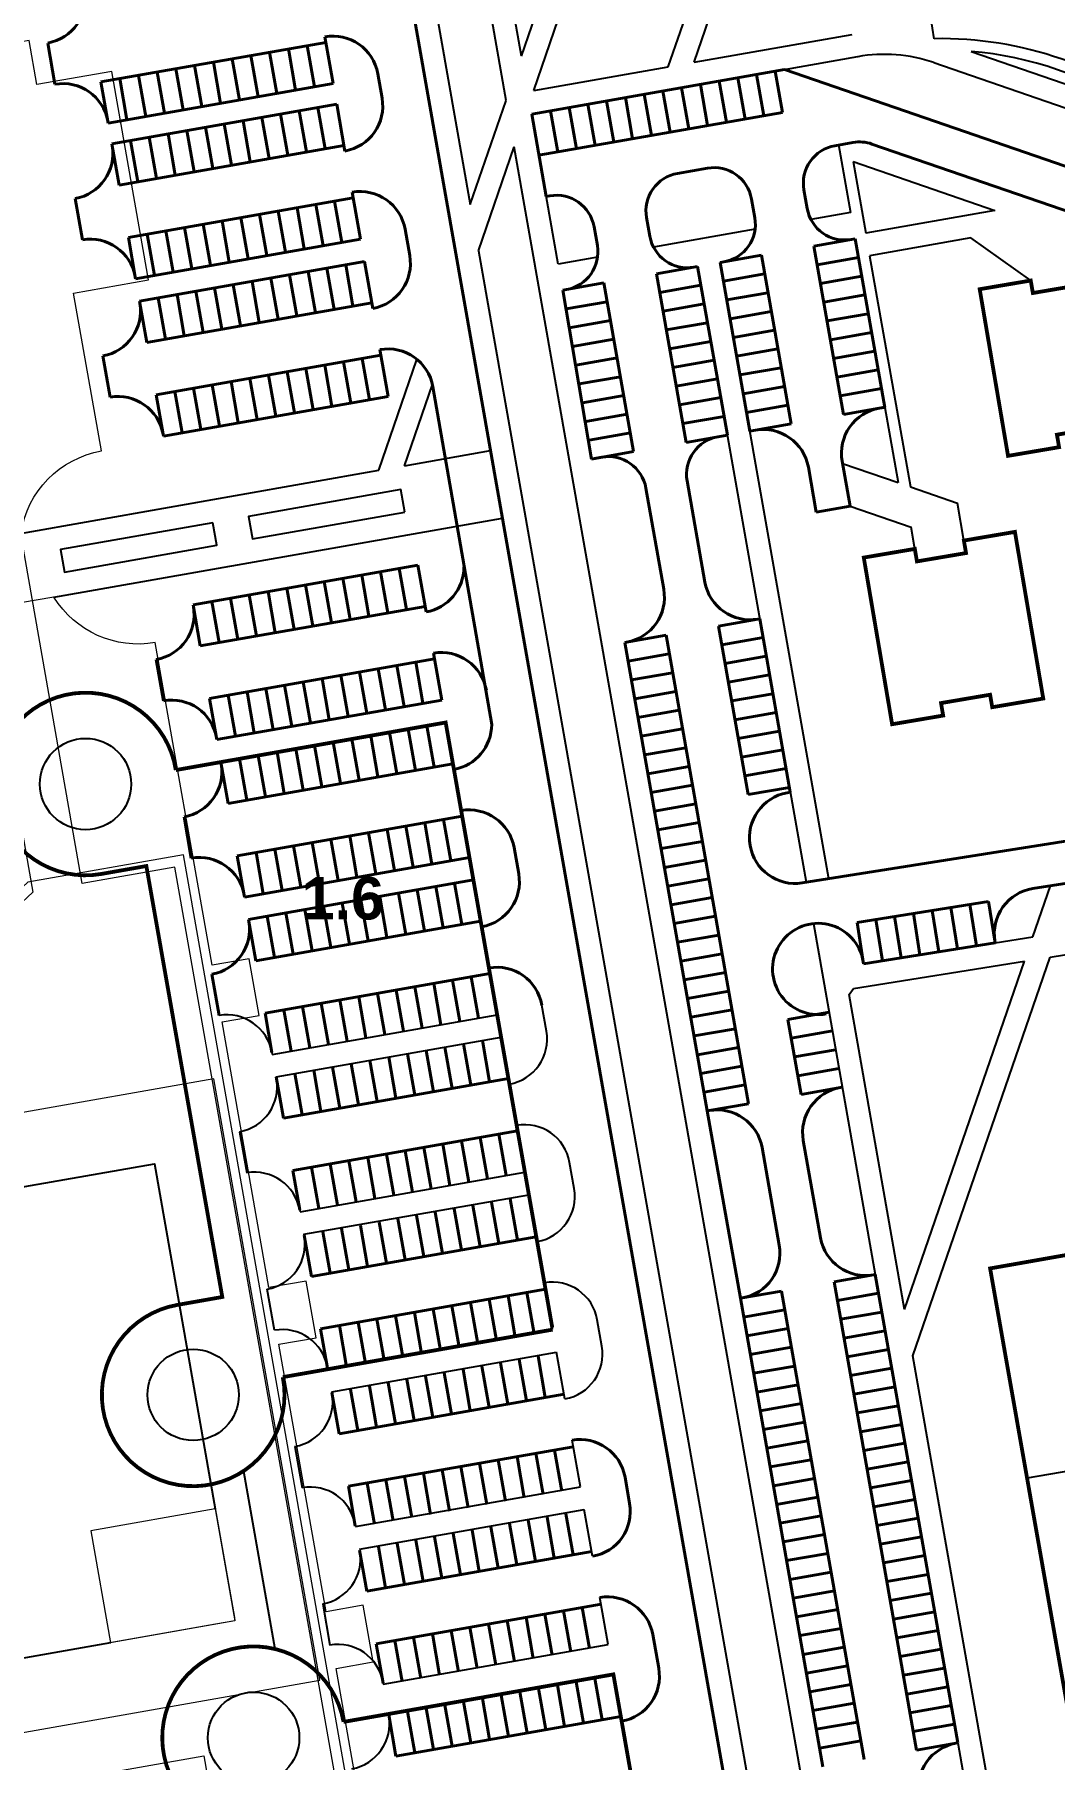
# Model space of a CAD drawing. Header units: millimetres. Extents: x 85680 to 1644304, y -104706 to 909689.
# Drawn here: x 287853 to 421859, y 254717 to 481378 of the extents above; entities that cross this region are included whole.
import ezdxf

# ---------------------------------------------------------------- set-up
doc = ezdxf.new("R2010")
doc.units = ezdxf.units.MM
for name, color, linetype in [('expl', 7, 'Continuous'), ('new building', 7, 'Continuous'), ('urban planing', 243, 'Continuous')]:
    doc.layers.add(name, color=color, linetype=linetype)
doc.layers.add('plan2', color=89, linetype='Continuous', lineweight=18)
doc.layers.add('road', color=252, linetype='Continuous', lineweight=40)
doc.styles.add('ПЛОЩАДЬ', font='arialbd.ttf')

# ---------------------------------------------------------------- blocks, each defined once
blk = doc.blocks.new('Перекрытие_136', base_point=(7839821, 10595468))
at = {"layer": 'plan2', "linetype": 'Continuous', "flags": 128}
blk.add_lwpolyline([(7839821, 10595468), (7839821, 10582573), (7843821, 10582573), (7843821, 10530074), (7851821, 10530074), (7851821, 10557573), (7912821, 10557573), (7912821, 10511502), (7896227, 10511502), (7896227, 10496573), (7851821, 10496573), (7851821, 10524573), (7843821, 10524573), (7843821, 10455749), (7854608, 10455749), (7854608, 10450958), (7924821, 10450958), (7924821, 10488121), (7929762, 10488121), (7929762, 10495673), (7924821, 10495673), (7924821, 10531371), (7929762, 10531371), (7929762, 10538923), (7924821, 10538923), (7924821, 10574371), (7929762, 10574371), (7929762, 10581923), (7924821, 10581923), (7924821, 10624989, -0.3071231), (7912735, 10633185), (7859700, 10633483), (7859700, 10607313), (7847482, 10595468)], format="xyb", close=True, dxfattribs=at)
blk = doc.blocks.new('Перекрытие_112', base_point=(7831221, 10582573))
at = {"layer": 'plan2', "linetype": 'Continuous', "flags": 128}
blk.add_lwpolyline([(7831221, 10582573, 0.0891347), (7834347, 10565175, -0.1609502), (7833595, 10552084, 0.1896435), (7833646, 10539263), (7837221, 10530074), (7837221, 10524573, 0.2063349), (7834524, 10501558, -0.1745948), (7833078, 10484370, 0.2761997), (7841221, 10455749), (7852008, 10450958), (7922221, 10450958), (7922221, 10595468), (7909876, 10595468), (7909876, 10663921), (7903273, 10663921), (7903273, 10595468), (7883524, 10582573), (7872654, 10582573), (7872654, 10647530), (7860502, 10647530), (7860502, 10582573), (7837221, 10582573)], format="xyb", close=True, dxfattribs=at)
for points in [[(7849221, 10496573), (7849221, 10524573), (7849221, 10530074), (7849221, 10557573), (7910221, 10557573), (7912821, 10557573), (7912821, 10497017), (7912821, 10496573), (7910221, 10496573)], [(7905694, 10461298), (7873626, 10461298), (7873626, 10479812), (7905694, 10479812)], [(7865902, 10466726), (7856401, 10466726), (7856401, 10476226), (7865902, 10476226)]]:
    blk.add_lwpolyline(points, close=True, dxfattribs=at)
blk = doc.blocks.new('Перекрытие_135', base_point=(7829816, 10583998))
at = {"layer": 'plan2', "linetype": 'Continuous', "flags": 128}
blk.add_lwpolyline([(7829816, 10583998, 0.095788), (7832988, 10564744, -0.160142), (7832269, 10552604, 0.1896235), (7832320, 10538741), (7835796, 10529806), (7835796, 10524950, 0.2028833), (7833153, 10501171, -0.1756336), (7831734, 10484858, 0.279457), (7840424, 10454545), (7851706, 10449533), (7923645, 10449533), (7923645, 10596893), (7902849, 10596893), (7883100, 10583998), (7837221, 10583998)], format="xyb", close=True, dxfattribs=at)
blk.add_lwpolyline([(7849221, 10496573), (7849221, 10524573), (7849221, 10530074), (7849221, 10557573), (7910221, 10557573), (7912821, 10557573), (7912821, 10496573), (7910221, 10496573)], close=True, dxfattribs=at)
blk = doc.blocks.new('Перекрытие_134', base_point=(7829816, 10583998))
at = {"layer": 'plan2', "linetype": 'Continuous', "flags": 128}
blk.add_lwpolyline([(7829816, 10583998, 0.095788), (7832988, 10564744, -0.160142), (7832269, 10552604, 0.1896235), (7832320, 10538741), (7835796, 10529806), (7835796, 10524950, 0.2028833), (7833153, 10501171, -0.1756336), (7831734, 10484858, 0.279457), (7840424, 10454545), (7851706, 10449533), (7923645, 10449533), (7923645, 10596893), (7902849, 10596893), (7883100, 10583998), (7837221, 10583998)], format="xyb", close=True, dxfattribs=at)
blk.add_lwpolyline([(7849221, 10496573), (7849221, 10524573), (7849221, 10530074), (7849221, 10557573), (7910221, 10557573), (7912821, 10557573), (7912821, 10496573), (7910221, 10496573)], close=True, dxfattribs=at)
blk = doc.blocks.new('Перекрытие_98', base_point=(7842205, 10486958))
at = {"layer": 'plan2', "linetype": 'Continuous', "flags": 128}
for points in [[(7842205, 10486958), (7922436, 10486958), (7922436, 10567189), (7842205, 10567189)], [(7851821, 10496573), (7851821, 10557573), (7912821, 10557573), (7912821, 10496573)]]:
    blk.add_lwpolyline(points, close=True, dxfattribs=at)
blk = doc.blocks.new('Перекрытие_104', base_point=(7844912, 10659404))
at = {"layer": 'plan2', "linetype": 'Continuous', "flags": 128}
blk.add_lwpolyline([(7844912, 10659404), (7857100, 10647530), (7857100, 10642530), (7909906, 10642187, -0.3211049), (7922221, 10651005), (7922221, 10672076), (7932205, 10672076), (7932205, 10699890), (7922221, 10699890), (7922221, 10705790), (7912980, 10705790), (7912994, 10709154), (7844912, 10709383)], format="xyb", close=True, dxfattribs=at)
blk.add_lwpolyline([(7899464, 10679028), (7856676, 10679028), (7856676, 10697531), (7899464, 10697531)], close=True, dxfattribs=at)

msp = doc.modelspace()

# ---------------------------------------------------------------- linework, layer by layer
at = {"layer": 'new building'}
for p, q in [((355111, 350407, 0), (354503, 353854, 0)), ((319093, 347362, 0), (348638, 352567, 0)), ((319613, 344407, 0), (349158, 349613, 0)), ((350243, 343457, 0), (349158, 349613, 0)), ((319050, 347608, 0), (319093, 347362, 0)), ((319613, 344407, 0), (319657, 344161, 0)), ((352281, 331886, 0), (351197, 338041, 0)), ((314789, 337211, 0), (315743, 331795, 0)), ((243531, 322424, 0), (303606, 333008, 0)), ((303606, 333008, 0), (311600, 287636, 0)), ((322737, 326680, 0), (352281, 331886, 0)), ((358754, 329726, 0), (358147, 333173, 0)), ((323257, 323726, 0), (352802, 328931, 0)), ((353886, 322776, 0), (352802, 328931, 0)), ((322693, 326927, 0), (322737, 326680, 0)), ((323257, 323726, 0), (323300, 323480, 0)), ((355925, 311204, 0), (354841, 317359, 0)), ((319387, 311113, 0), (318432, 316530, 0)), ((362398, 309044, 0), (361791, 312491, 0)), ((326337, 306245, 0), (326380, 305999, 0)), ((326901, 303044, 0), (356446, 308250, 0)), ((357530, 302094, 0), (356446, 308250, 0)), ((326901, 303044, 0), (326944, 302798, 0)), ((322076, 295848, 0), (323030, 290432, 0)), ((359569, 290523, 0), (358484, 296678, 0)), ((315294, 292605, 0), (319408, 269250, 0)), ((433033, 294270, 0), (418260, 291667, 0)), ((330024, 285317, 0), (359569, 290523, 0)), ((330544, 282363, 0), (360089, 287568, 0)), ((361174, 281413, 0), (360089, 287568, 0)), ((329980, 285564, 0), (330024, 285317, 0)), ((325720, 275167, 0), (326674, 269750, 0)), ((363212, 269841, 0), (362128, 275996, 0)), ((333667, 264636, 0), (363212, 269841, 0)), ((364991, 259747, 0), (363906, 265902, 0)), ((333624, 264882, 0), (333667, 264636, 0)), ((334361, 260697, 0), (334405, 260450, 0))]:
    msp.add_line(p, q, dxfattribs=at)
at = {"layer": 'new building', "const_width": 500, "elevation": 0, "flags": 128}
msp.add_lwpolyline([(425465, 448504), (419016, 447408), (418737, 449050), (412033, 447910), (415756, 426012), (422460, 427152), (422181, 428794), (428630, 429890), (428909, 428248), (435613, 429388), (431890, 451286), (425186, 450146), (425465, 448504)], dxfattribs=at)
msp.add_lwpolyline([(400526, 390748), (396803, 412647), (403507, 413786), (403786, 412144), (410235, 413241), (409956, 414883), (416660, 416022), (420382, 394124), (413679, 392984), (413400, 394626), (406951, 393530), (407230, 391888)], close=True, dxfattribs=at)
for points in [[(355882, 311450), (341871, 390976), (306417, 384729, 2.4502341), (296640, 371076), (302547, 372117), (312523, 315489), (306617, 314448)], [(306617, 314448, 2.4502332), (320471, 304958), (355925, 311204)], [(342550, 179638), (378004, 185884), (363906, 265902), (328455, 259656, 2.4142136), (318719, 245756), (324625, 246797), (334515, 190661), (328609, 189620, 2.3790877), (342550, 179638)]]:
    msp.add_lwpolyline(points, format="xyb", dxfattribs=at)
msp.add_lwpolyline([(442749, 239119), (428175, 321845), (413402, 319242), (431697, 215398, 0.2026365)], format="xyb", close=True, dxfattribs=at)
at = {"layer": 'new building', "elevation": 0, "flags": 128}
msp.add_lwpolyline([(297848, 270054), (254115, 262350), (249257, 289925)], dxfattribs=at)
at = {"layer": 'new building'}
for centre in [(294558, 382894, 0), (308699, 302630, 0), (316637, 257574, 0)]:
    msp.add_circle(centre, 6000, dxfattribs=at)
for centre, start, end in [((313141, 346567, 0), 9.9917, 99.9917), ((349202, 349366, 0), 279.9917, 9.9917), ((313748, 343120, 0), 279.9917, 9.9917), ((352238, 332132, 0), 9.9917, 99.9917), ((316784, 325886, 0), 9.9917, 99.9917), ((352845, 328685, 0), 279.9917, 9.9917), ((317391, 322439, 0), 279.9917, 9.9917), ((355882, 311450, 0), 9.9917, 99.9917), ((320428, 305204, 0), 9.9917, 99.9917), ((356489, 308003, 0), 279.9917, 9.9917), ((321035, 301757, 0), 279.9917, 9.9917), ((324071, 284523, 0), 9.9917, 99.9917), ((324679, 281076, 0), 279.9917, 9.9917), ((327715, 263841, 0), 9.9917, 99.9917), ((328496, 259409, 0), 279.9917, 9.9917)]:
    msp.add_arc(centre, 6000, start, end, dxfattribs=at)
at = {"layer": 'road'}
for p, q in [((334445, 502287, 0), (391607, 177835, 0)), ((327080, 474933, 0), (325995, 481088, 0)), ((289587, 480258, 0), (290541, 474842, 0)), ((296581, 475144, 0), (326126, 480349, 0)), ((316277, 478614, 0), (317231, 473197, 0)), ((318739, 479048, 0), (319694, 473631, 0)), ((321201, 479482, 0), (322156, 474065, 0)), ((323663, 479915, 0), (324618, 474499, 0)), ((301505, 476011, 0), (302459, 470595, 0)), ((303967, 476445, 0), (304921, 471029, 0)), ((306429, 476879, 0), (307383, 471462, 0)), ((308891, 477313, 0), (309845, 471896, 0)), ((311353, 477747, 0), (312307, 472330, 0)), ((313815, 478180, 0), (314769, 472764, 0)), ((332945, 476220, 0), (333509, 473019, 0)), ((353172, 470918, 0), (386378, 476768, 0)), ((382717, 476123, 0), (383671, 470707, 0)), ((385179, 476557, 0), (386133, 471140, 0)), ((386378, 476768, 0), (440924, 457981, 0)), ((297535, 469727, 0), (296581, 475144, 0)), ((297535, 469727, 0), (327080, 474933, 0)), ((299043, 475578, 0), (299997, 470161, 0)), ((370407, 473954, 0), (371361, 468538, 0)), ((372869, 474388, 0), (373823, 468972, 0)), ((375331, 474822, 0), (376285, 469405, 0)), ((377793, 475256, 0), (378747, 469839, 0)), ((380255, 475690, 0), (381209, 470273, 0)), ((298012, 467019, 0), (327557, 472224, 0)), ((325095, 471790, 0), (326049, 466374, 0)), ((328641, 466069, 0), (327557, 472224, 0)), ((358096, 471786, 0), (359051, 466369, 0)), ((360558, 472219, 0), (361513, 466803, 0)), ((363020, 472653, 0), (363975, 467237, 0)), ((365482, 473087, 0), (366437, 467670, 0)), ((367945, 473521, 0), (368899, 468104, 0)), ((312784, 469622, 0), (313739, 464205, 0)), ((315247, 470055, 0), (316201, 464639, 0)), ((317709, 470489, 0), (318663, 465073, 0)), ((320171, 470923, 0), (321125, 465506, 0)), ((322633, 471357, 0), (323587, 465940, 0)), ((353172, 470918, 0), (355081, 460085, 0)), ((354126, 465502, 0), (386133, 471140, 0)), ((355634, 471352, 0), (356588, 465935, 0)), ((407883, 469361, 0), (407879, 469387, 0)), ((298012, 467019, 0), (298966, 461603, 0)), ((300474, 467453, 0), (301428, 462036, 0)), ((302936, 467887, 0), (303890, 462470, 0)), ((305398, 468320, 0), (306352, 462904, 0)), ((307860, 468754, 0), (308815, 463338, 0)), ((310322, 469188, 0), (311277, 463771, 0)), ((392997, 466765, 0), (395386, 467186, 0)), ((397881, 466989, 0), (446250, 450330, 0)), ((298966, 461603, 0), (328511, 466808, 0)), ((372315, 463121, 0), (376255, 463815, 0)), ((330680, 454497, 0), (329596, 460652, 0)), ((355081, 460085, 0), (355573, 460172, 0)), ((388940, 460973, 0), (389374, 458511, 0)), ((293187, 459823, 0), (294142, 454406, 0)), ((300181, 454709, 0), (329726, 459914, 0)), ((319877, 458179, 0), (320832, 452762, 0)), ((322340, 458613, 0), (323294, 453196, 0)), ((324802, 459046, 0), (325756, 453630, 0)), ((327264, 459480, 0), (328218, 454064, 0)), ((382480, 457297, 0), (382046, 459759, 0)), ((307567, 456010, 0), (308521, 450593, 0)), ((310029, 456444, 0), (310983, 451027, 0)), ((312491, 456878, 0), (313445, 451461, 0)), ((314953, 457311, 0), (315908, 451895, 0)), ((317415, 457745, 0), (318370, 452328, 0)), ((337153, 452338, 0), (336546, 455785, 0)), ((361799, 453653, 0), (361365, 456115, 0)), ((368692, 454868, 0), (368259, 457330, 0)), ((301135, 449292, 0), (300181, 454709, 0)), ((301135, 449292, 0), (330680, 454497, 0)), ((302643, 455142, 0), (303597, 449726, 0)), ((305105, 455576, 0), (306059, 450160, 0)), ((390241, 453587, 0), (395658, 454541, 0)), ((390241, 453587, 0), (394139, 431466, 0)), ((395166, 454455, 0), (395658, 454541, 0)), ((399562, 432383, 0), (395658, 454541, 0)), ((301656, 446338, 0), (331201, 451543, 0)), ((328738, 451109, 0), (329693, 445692, 0)), ((332285, 445388, 0), (331201, 451543, 0)), ((377931, 451418, 0), (383348, 452372, 0)), ((377931, 451418, 0), (378423, 451505, 0)), ((381835, 429259, 0), (377931, 451418, 0)), ((383348, 452372, 0), (387251, 430214, 0)), ((390675, 451125, 0), (396092, 452079, 0)), ((316428, 448940, 0), (317382, 443524, 0)), ((318890, 449374, 0), (319844, 443957, 0)), ((321352, 449808, 0), (322307, 444391, 0)), ((323814, 450241, 0), (324769, 444825, 0)), ((326276, 450675, 0), (327231, 445259, 0)), ((374976, 450898, 0), (369560, 449943, 0)), ((369560, 449943, 0), (373464, 427785, 0)), ((374976, 450898, 0), (374484, 450811, 0)), ((378880, 428739, 0), (374976, 450898, 0)), ((378365, 448956, 0), (383781, 449910, 0)), ((391109, 448663, 0), (396525, 449617, 0)), ((304118, 446771, 0), (305072, 441355, 0)), ((306580, 447205, 0), (307534, 441789, 0)), ((309042, 447639, 0), (309996, 442222, 0)), ((311504, 448073, 0), (312458, 442656, 0)), ((313966, 448506, 0), (314920, 443090, 0)), ((362666, 448729, 0), (357249, 447775, 0)), ((357249, 447775, 0), (361034, 425595, 0)), ((366570, 426570, 0), (362666, 448729, 0)), ((375410, 448436, 0), (369994, 447481, 0)), ((378798, 446494, 0), (384215, 447448, 0)), ((391543, 446201, 0), (396959, 447155, 0)), ((301656, 446338, 0), (302610, 440921, 0)), ((302610, 440921, 0), (332155, 446126, 0)), ((363100, 446267, 0), (357683, 445312, 0)), ((375844, 445973, 0), (370427, 445019, 0)), ((379232, 444032, 0), (384649, 444986, 0)), ((391976, 443739, 0), (397393, 444693, 0)), ((363534, 443805, 0), (358117, 442850, 0)), ((376278, 443511, 0), (370861, 442557, 0)), ((379666, 441570, 0), (385083, 442524, 0)), ((392410, 441277, 0), (397827, 442231, 0)), ((334324, 433816, 0), (333239, 439971, 0)), ((363967, 441343, 0), (358551, 440388, 0)), ((376712, 441049, 0), (371295, 440095, 0)), ((380100, 439108, 0), (385516, 440062, 0)), ((392844, 438814, 0), (398261, 439769, 0)), ((296831, 439141, 0), (297785, 433725, 0)), ((303824, 434027, 0), (333369, 439232, 0)), ((323521, 437497, 0), (324475, 432081, 0)), ((325983, 437931, 0), (326937, 432514, 0)), ((328445, 438365, 0), (329399, 432948, 0)), ((330907, 438799, 0), (331862, 433382, 0)), ((364401, 438880, 0), (358985, 437926, 0)), ((377145, 438587, 0), (371729, 437633, 0)), ((380534, 436646, 0), (385950, 437600, 0)), ((311211, 435328, 0), (312165, 429912, 0)), ((313673, 435762, 0), (314627, 430346, 0)), ((316135, 436196, 0), (317089, 430779, 0)), ((318597, 436630, 0), (319551, 431213, 0)), ((321059, 437064, 0), (322013, 431647, 0)), ((364835, 436418, 0), (359418, 435464, 0)), ((377579, 436125, 0), (372162, 435171, 0)), ((393278, 436352, 0), (398694, 437307, 0)), ((397463, 437090, 0), (398694, 437307, 0)), ((304735, 428857, 0), (303824, 434027, 0)), ((304779, 428611, 0), (334324, 433816, 0)), ((306286, 434461, 0), (307241, 429044, 0)), ((308749, 434895, 0), (309703, 429478, 0)), ((347915, 390729, 0), (340191, 435091, 0)), ((365269, 433956, 0), (359852, 433002, 0)), ((378013, 433663, 0), (372596, 432709, 0)), ((380967, 434184, 0), (386384, 435138, 0)), ((393711, 433890, 0), (399128, 434845, 0)), ((365702, 431494, 0), (360286, 430540, 0)), ((378447, 431201, 0), (373030, 430247, 0)), ((381401, 431721, 0), (386818, 432676, 0)), ((394139, 431466, 0), (399555, 432420, 0)), ((398857, 432268, 0), (399561, 432388, 0)), ((304735, 428857, 0), (304779, 428611, 0)), ((366136, 429032, 0), (360720, 428078, 0)), ((378880, 428739, 0), (373464, 427785, 0)), ((378880, 428739, 0), (377649, 428522, 0)), ((381835, 429259, 0), (387251, 430214, 0)), ((382573, 429390, 0), (381835, 429259, 0)), ((366570, 426570, 0), (361034, 425595, 0)), ((362384, 425833, 0), (361153, 425616, 0)), ((390565, 418613, 0), (389523, 424522, 0)), ((394996, 419393, 0), (393954, 425312, 0)), ((370518, 408481, 0), (368176, 421776, 0)), ((375935, 409435, 0), (373593, 422730, 0)), ((390565, 418613, 0), (394996, 419393, 0)), ((308683, 406452, 0), (338228, 411657, 0)), ((330841, 410356, 0), (331796, 404939, 0)), ((333303, 410790, 0), (334258, 405373, 0)), ((335765, 411223, 0), (336720, 405807, 0)), ((339312, 405502, 0), (338228, 411657, 0)), ((318531, 408187, 0), (319485, 402770, 0)), ((320993, 408621, 0), (321947, 403204, 0)), ((323455, 409054, 0), (324409, 403638, 0)), ((325917, 409488, 0), (326871, 404072, 0)), ((328379, 409922, 0), (329333, 404505, 0)), ((308683, 406452, 0), (308726, 406206, 0)), ((308683, 406452, 0), (309637, 401035, 0)), ((308726, 406206, 0), (308769, 405959, 0)), ((309637, 401035, 0), (339182, 406240, 0)), ((311145, 406886, 0), (312099, 401469, 0)), ((313607, 407319, 0), (314561, 401903, 0)), ((316069, 407753, 0), (317023, 402337, 0)), ((377715, 403656, 0), (382885, 404567, 0)), ((381619, 381497, 0), (377715, 403656, 0)), ((383131, 404610, 0), (382885, 404567, 0)), ((387148, 381809, 0), (383131, 404610, 0)), ((370821, 402442, 0), (365404, 401487, 0)), ((365650, 401531, 0), (365404, 401487, 0)), ((376248, 339935, 0), (365404, 401487, 0)), ((381665, 340890, 0), (370821, 402442, 0)), ((383565, 402148, 0), (378148, 401194, 0)), ((303858, 399256, 0), (304812, 393839, 0)), ((310851, 394141, 0), (340396, 399347, 0)), ((341351, 393930, 0), (340266, 400085, 0)), ((371255, 399980, 0), (365838, 399025, 0)), ((383999, 399686, 0), (378582, 398732, 0)), ((325624, 396744, 0), (326578, 391327, 0)), ((328086, 397178, 0), (329040, 391761, 0)), ((330548, 397612, 0), (331502, 392195, 0)), ((333010, 398045, 0), (333964, 392629, 0)), ((335472, 398479, 0), (336426, 393063, 0)), ((337934, 398913, 0), (338889, 393496, 0)), ((371688, 397518, 0), (366272, 396563, 0)), ((384433, 397224, 0), (379016, 396270, 0)), ((313313, 394575, 0), (314268, 389159, 0)), ((315776, 395009, 0), (316730, 389592, 0)), ((318238, 395443, 0), (319192, 390026, 0)), ((320700, 395877, 0), (321654, 390460, 0)), ((323162, 396310, 0), (324116, 390894, 0)), ((372122, 395055, 0), (366706, 394101, 0)), ((384866, 394762, 0), (379450, 393808, 0)), ((311762, 388971, 0), (310851, 394141, 0)), ((311806, 388725, 0), (341351, 393930, 0)), ((372556, 392593, 0), (367139, 391639, 0)), ((385300, 392300, 0), (379883, 391346, 0)), ((336947, 390108, 0), (337901, 384691, 0)), ((339409, 390542, 0), (340363, 385125, 0)), ((342956, 384820, 0), (341871, 390976, 0)), ((372990, 390131, 0), (367573, 389177, 0)), ((311762, 388971, 0), (311806, 388725, 0)), ((324637, 387939, 0), (325591, 382523, 0)), ((327099, 388373, 0), (328053, 382956, 0)), ((329561, 388807, 0), (330515, 383390, 0)), ((332023, 389240, 0), (332977, 383824, 0)), ((334485, 389674, 0), (335439, 384258, 0)), ((373423, 387669, 0), (368007, 386715, 0)), ((385734, 389838, 0), (380317, 388884, 0)), ((312326, 385770, 0), (312370, 385524, 0)), ((312326, 385770, 0), (313280, 380354, 0)), ((312326, 385770, 0), (312370, 385524, 0)), ((313280, 380354, 0), (342825, 385559, 0)), ((314788, 386204, 0), (315743, 380788, 0)), ((317250, 386638, 0), (318205, 381221, 0)), ((319712, 387072, 0), (320667, 381655, 0)), ((322174, 387505, 0), (323129, 382089, 0)), ((386168, 387376, 0), (380751, 386422, 0)), ((373857, 385207, 0), (368441, 384253, 0)), ((386601, 384914, 0), (381185, 383960, 0)), ((374291, 382745, 0), (368874, 381791, 0)), ((387035, 382452, 0), (381619, 381497, 0)), ((386736, 381736, 0), (387148, 381809, 0)), ((307502, 378574, 0), (308456, 373158, 0)), ((314495, 373460, 0), (344040, 378665, 0)), ((344994, 373249, 0), (343910, 379404, 0)), ((374725, 380283, 0), (369308, 379329, 0)), ((331730, 376496, 0), (332684, 371080, 0)), ((334192, 376930, 0), (335146, 371514, 0)), ((336654, 377364, 0), (337608, 371947, 0)), ((339116, 377798, 0), (340070, 372381, 0)), ((341578, 378231, 0), (342532, 372815, 0)), ((375158, 377821, 0), (369742, 376867, 0)), ((388719, 369902, 0), (432719, 376899, 0)), ((319419, 374327, 0), (320373, 368911, 0)), ((321881, 374761, 0), (322836, 369345, 0)), ((324343, 375195, 0), (325298, 369778, 0)), ((326805, 375629, 0), (327760, 370212, 0)), ((329267, 376063, 0), (330222, 370646, 0)), ((351467, 371089, 0), (350860, 374536, 0)), ((375592, 375359, 0), (370176, 374404, 0)), ((315406, 368290, 0), (314495, 373460, 0)), ((315449, 368043, 0), (344994, 373249, 0)), ((316957, 373894, 0), (317911, 368477, 0)), ((376026, 372897, 0), (370609, 371942, 0)), ((315970, 365089, 0), (345515, 370294, 0)), ((343053, 369860, 0), (344007, 364444, 0)), ((346599, 364139, 0), (345515, 370294, 0)), ((376460, 370435, 0), (371043, 369480, 0)), ((419005, 369149, 0), (433583, 371468, 0)), ((315406, 368290, 0), (315449, 368043, 0)), ((328280, 367258, 0), (329234, 361841, 0)), ((330742, 367691, 0), (331697, 362275, 0)), ((333204, 368125, 0), (334159, 362709, 0)), ((335666, 368559, 0), (336621, 363142, 0)), ((338129, 368993, 0), (339083, 363576, 0)), ((340591, 369427, 0), (341545, 364010, 0)), ((376893, 367973, 0), (371477, 367018, 0)), ((395915, 364718, 0), (413197, 367466, 0)), ((414061, 362034, 0), (413197, 367466, 0)), ((315970, 365089, 0), (316013, 364843, 0)), ((315970, 365089, 0), (316924, 359672, 0)), ((318432, 365523, 0), (319386, 360106, 0)), ((320894, 365956, 0), (321848, 360540, 0)), ((323356, 366390, 0), (324310, 360974, 0)), ((325818, 366824, 0), (326772, 361407, 0)), ((377327, 365510, 0), (371911, 364556, 0)), ((399248, 359678, 0), (398384, 365110, 0)), ((401716, 360071, 0), (400853, 365503, 0)), ((404185, 360464, 0), (403322, 365896, 0)), ((406654, 360856, 0), (405791, 366288, 0)), ((409123, 361249, 0), (408260, 366681, 0)), ((411592, 361642, 0), (410728, 367074, 0)), ((316924, 359672, 0), (346469, 364877, 0)), ((377761, 363048, 0), (372344, 362094, 0)), ((396779, 359286, 0), (395915, 364718, 0)), ((378195, 360586, 0), (372778, 359632, 0)), ((396779, 359286, 0), (414061, 362034, 0)), ((348638, 352567, 0), (347553, 358722, 0)), ((311145, 357893, 0), (312099, 352476, 0)), ((318139, 352778, 0), (347684, 357984, 0)), ((337835, 356249, 0), (338790, 350832, 0)), ((340297, 356682, 0), (341252, 351266, 0)), ((342759, 357116, 0), (343714, 351700, 0)), ((345222, 357550, 0), (346176, 352133, 0)), ((378629, 358124, 0), (373212, 357170, 0)), ((323063, 353646, 0), (324017, 348229, 0)), ((325525, 354080, 0), (326479, 348663, 0)), ((327987, 354514, 0), (328941, 349097, 0)), ((330449, 354947, 0), (331403, 349531, 0)), ((332911, 355381, 0), (333865, 349964, 0)), ((335373, 355815, 0), (336327, 350398, 0)), ((379062, 355662, 0), (373646, 354708, 0)), ((319050, 347608, 0), (318139, 352778, 0)), ((320601, 353212, 0), (321555, 347796, 0)), ((379496, 353200, 0), (374079, 352246, 0)), ((392240, 352907, 0), (386824, 351952, 0)), ((388559, 342104, 0), (386824, 351952, 0)), ((346696, 349179, 0), (347651, 343762, 0)), ((379930, 350738, 0), (374513, 349784, 0)), ((392674, 350445, 0), (387257, 349490, 0)), ((334386, 347010, 0), (335340, 341593, 0)), ((336848, 347444, 0), (337802, 342027, 0)), ((339310, 347878, 0), (340264, 342461, 0)), ((341772, 348311, 0), (342726, 342895, 0)), ((344234, 348745, 0), (345189, 343328, 0)), ((380364, 348276, 0), (374947, 347322, 0)), ((393108, 347983, 0), (387691, 347028, 0)), ((322075, 344841, 0), (323030, 339425, 0)), ((324538, 345275, 0), (325492, 339858, 0)), ((327000, 345709, 0), (327954, 340292, 0)), ((329462, 346142, 0), (330416, 340726, 0)), ((331924, 346576, 0), (332878, 341160, 0)), ((380797, 345814, 0), (375381, 344860, 0)), ((393542, 345521, 0), (388125, 344566, 0)), ((319613, 344407, 0), (320568, 338991, 0)), ((320568, 338991, 0), (350113, 344196, 0)), ((381231, 343352, 0), (375815, 342397, 0)), ((393975, 343058, 0), (388559, 342104, 0)), ((381665, 340890, 0), (376248, 339935, 0)), ((380586, 315315, 0), (376248, 339935, 0)), ((321782, 332097, 0), (351327, 337302, 0)), ((341479, 335567, 0), (342433, 330151, 0)), ((343941, 336001, 0), (344895, 330584, 0)), ((346403, 336435, 0), (347357, 331018, 0)), ((348865, 336868, 0), (349819, 331452, 0)), ((388861, 336065, 0), (391117, 323262, 0)), ((329168, 333398, 0), (330123, 327982, 0)), ((331631, 333832, 0), (332585, 328415, 0)), ((334093, 334266, 0), (335047, 328849, 0)), ((336555, 334700, 0), (337509, 329283, 0)), ((339017, 335133, 0), (339971, 329717, 0)), ((385700, 322308, 0), (383445, 335111, 0)), ((322693, 326927, 0), (321782, 332097, 0)), ((324244, 332531, 0), (325199, 327114, 0)), ((326706, 332965, 0), (327661, 327548, 0)), ((340513, 326639, 0), (341468, 321223, 0)), ((342975, 327073, 0), (343930, 321656, 0)), ((345437, 327507, 0), (346392, 322090, 0)), ((347900, 327940, 0), (348854, 322524, 0)), ((350362, 328374, 0), (351316, 322958, 0)), ((328203, 324470, 0), (329157, 319054, 0)), ((330665, 324904, 0), (331619, 319488, 0)), ((333127, 325338, 0), (334081, 319921, 0)), ((335589, 325772, 0), (336543, 320355, 0)), ((338051, 326205, 0), (339005, 320789, 0)), ((323279, 323603, 0), (324233, 318186, 0)), ((324233, 318186, 0), (353778, 323391, 0)), ((325741, 324037, 0), (326695, 318620, 0)), ((392896, 317483, 0), (398067, 318394, 0)), ((403740, 255931, 0), (392896, 317483, 0)), ((398313, 318438, 0), (398067, 318394, 0)), ((409157, 256886, 0), (398313, 318438, 0)), ((325448, 311292, 0), (354993, 316498, 0)), ((347606, 315196, 0), (348561, 309780, 0)), ((350068, 315630, 0), (351023, 310213, 0)), ((352530, 316064, 0), (353485, 310647, 0)), ((386003, 316269, 0), (380586, 315315, 0)), ((391430, 253762, 0), (380586, 315315, 0)), ((396847, 254717, 0), (386003, 316269, 0)), ((398747, 315976, 0), (393330, 315021, 0)), ((335296, 313027, 0), (336250, 307611, 0)), ((337758, 313461, 0), (338712, 308045, 0)), ((340220, 313895, 0), (341174, 308478, 0)), ((342682, 314329, 0), (343636, 308912, 0)), ((345144, 314763, 0), (346098, 309346, 0)), ((386436, 313807, 0), (381020, 312852, 0)), ((399180, 313513, 0), (393764, 312559, 0)), ((326358, 306122, 0), (325448, 311292, 0)), ((327910, 311726, 0), (328864, 306310, 0)), ((330372, 312160, 0), (331326, 306743, 0)), ((332834, 312594, 0), (333788, 307177, 0)), ((386870, 311345, 0), (381453, 310390, 0)), ((399614, 311051, 0), (394198, 310097, 0)), ((387304, 308883, 0), (381887, 307928, 0)), ((400048, 308589, 0), (394631, 307635, 0)), ((346619, 306391, 0), (347573, 300975, 0)), ((349081, 306825, 0), (350035, 301409, 0)), ((351543, 307259, 0), (352497, 301842, 0)), ((354005, 307693, 0), (354960, 302276, 0)), ((387738, 306420, 0), (382321, 305466, 0)), ((400482, 306127, 0), (395065, 305173, 0)), ((331846, 303789, 0), (332801, 298372, 0)), ((334309, 304223, 0), (335263, 298806, 0)), ((336771, 304656, 0), (337725, 299240, 0)), ((339233, 305090, 0), (340187, 299674, 0)), ((341695, 305524, 0), (342649, 300107, 0)), ((344157, 305958, 0), (345111, 300541, 0)), ((388171, 303958, 0), (382755, 303004, 0)), ((326922, 302921, 0), (327877, 297505, 0)), ((327877, 297505, 0), (357422, 302710, 0)), ((329384, 303355, 0), (330339, 297938, 0)), ((388605, 301496, 0), (383189, 300542, 0)), ((400916, 303665, 0), (395499, 302711, 0)), ((401349, 301203, 0), (395933, 300249, 0)), ((389039, 299034, 0), (383622, 298080, 0)), ((401783, 298741, 0), (396366, 297787, 0)), ((329091, 290611, 0), (358636, 295816, 0)), ((353712, 294949, 0), (354666, 289532, 0)), ((356174, 295382, 0), (357128, 289966, 0)), ((389473, 296572, 0), (384056, 295618, 0)), ((402217, 296279, 0), (396800, 295325, 0)), ((341402, 292780, 0), (342356, 287363, 0)), ((343864, 293213, 0), (344818, 287797, 0)), ((346326, 293647, 0), (347280, 288231, 0)), ((348788, 294081, 0), (349742, 288664, 0)), ((351250, 294515, 0), (352204, 289098, 0)), ((389906, 294110, 0), (384490, 293156, 0)), ((402651, 293817, 0), (397234, 292863, 0)), ((330002, 285441, 0), (329091, 290611, 0)), ((331553, 291045, 0), (332508, 285628, 0)), ((334015, 291478, 0), (334970, 286062, 0)), ((336477, 291912, 0), (337432, 286496, 0)), ((338939, 292346, 0), (339894, 286929, 0)), ((365434, 291810, 0), (366042, 288363, 0)), ((390340, 291648, 0), (384924, 290694, 0)), ((403084, 291355, 0), (397668, 290400, 0)), ((390774, 289186, 0), (385357, 288232, 0)), ((403518, 288893, 0), (398102, 287938, 0)), ((350263, 285710, 0), (351217, 280293, 0)), ((352725, 286144, 0), (353679, 280727, 0)), ((355187, 286577, 0), (356141, 281161, 0)), ((357649, 287011, 0), (358603, 281595, 0)), ((391208, 286724, 0), (385791, 285770, 0)), ((403952, 286431, 0), (398535, 285476, 0)), ((337952, 283541, 0), (338906, 278125, 0)), ((340414, 283975, 0), (341369, 278558, 0)), ((342876, 284409, 0), (343831, 278992, 0)), ((345338, 284842, 0), (346293, 279426, 0)), ((347801, 285276, 0), (348755, 279860, 0)), ((391641, 284262, 0), (386225, 283307, 0)), ((404386, 283968, 0), (398969, 283014, 0)), ((330566, 282240, 0), (331520, 276823, 0)), ((331520, 276823, 0), (361065, 282028, 0)), ((333028, 282674, 0), (333982, 277257, 0)), ((335490, 283107, 0), (336444, 277691, 0)), ((392075, 281800, 0), (386659, 280845, 0)), ((404819, 281506, 0), (399403, 280552, 0)), ((392509, 279338, 0), (387092, 278383, 0)), ((405253, 279044, 0), (399837, 278090, 0)), ((392943, 276875, 0), (387526, 275921, 0)), ((405687, 276582, 0), (400270, 275628, 0)), ((332735, 269929, 0), (362280, 275135, 0)), ((357356, 274267, 0), (358310, 268850, 0)), ((359818, 274701, 0), (360772, 269284, 0)), ((393377, 274413, 0), (387960, 273459, 0)), ((345045, 272098, 0), (345999, 266682, 0)), ((347507, 272532, 0), (348462, 267115, 0)), ((349969, 272966, 0), (350924, 267549, 0)), ((352431, 273400, 0), (353386, 267983, 0)), ((354894, 273833, 0), (355848, 268417, 0)), ((406121, 274120, 0), (400704, 273166, 0)), ((333646, 264759, 0), (332735, 269929, 0)), ((335197, 270363, 0), (336151, 264947, 0)), ((337659, 270797, 0), (338613, 265380, 0)), ((340121, 271231, 0), (341075, 265814, 0)), ((342583, 271664, 0), (343537, 266248, 0)), ((369078, 271128, 0), (369859, 266697, 0)), ((393810, 271951, 0), (388394, 270997, 0)), ((406554, 271658, 0), (401138, 270704, 0)), ((394244, 269489, 0), (388827, 268535, 0)), ((406988, 269196, 0), (401572, 268242, 0)), ((361466, 265345, 0), (362420, 259928, 0)), ((394678, 267027, 0), (389261, 266073, 0)), ((407422, 266734, 0), (402005, 265780, 0)), ((349156, 263176, 0), (350110, 257760, 0)), ((351618, 263610, 0), (352572, 258193, 0)), ((354080, 264044, 0), (355034, 258627, 0)), ((356542, 264477, 0), (357496, 259061, 0)), ((359004, 264911, 0), (359958, 259495, 0)), ((395112, 264565, 0), (389695, 263611, 0)), ((407856, 264272, 0), (402439, 263318, 0)), ((336845, 261007, 0), (337799, 255591, 0)), ((339307, 261441, 0), (340262, 256024, 0)), ((341769, 261875, 0), (342724, 256458, 0)), ((344231, 262309, 0), (345186, 256892, 0)), ((346693, 262742, 0), (347648, 257326, 0)), ((395545, 262103, 0), (390129, 261149, 0)), ((408290, 261810, 0), (402873, 260855, 0)), ((334383, 260574, 0), (335337, 255157, 0)), ((335337, 255157, 0), (364882, 260362, 0)), ((395979, 259641, 0), (390563, 258687, 0)), ((408723, 259348, 0), (403307, 258393, 0)), ((396413, 257179, 0), (390996, 256225, 0)), ((409157, 256886, 0), (403740, 255931, 0))]:
    msp.add_line(p, q, dxfattribs=at)
for centre, radius, start, end in [((288546, 486167, 0), 6000, 279.9917, 9.9917), ((327036, 475179, 0), 6000, 9.9917, 99.9917), ((291582, 468933, 0), 6000, 9.9917, 99.9917), ((327600, 471978, 0), 6000, 279.9917, 9.9917), ((396253, 462262, 0), 5000, 70.99511, 99.9917), ((292146, 465732, 0), 6000, 279.9917, 9.9917), ((393864, 461841, 0), 5000, 99.9917, 189.9917), ((373183, 458197, 0), 5000, 99.9917, 189.9917), ((377122, 458891, 0), 5000, 9.9917, 99.9917), ((330637, 454743, 0), 6000, 9.9917, 99.9917), ((356441, 455248, 0), 5000, 9.9917, 99.9917), ((394298, 459379, 0), 5000, 189.9917, 279.9917), ((377556, 456429, 0), 5000, 279.9917, 9.9917), ((295183, 448497, 0), 6000, 9.9917, 99.9917), ((356874, 452785, 0), 5000, 279.9917, 9.9917), ((373617, 455735, 0), 5000, 189.9917, 279.9917), ((331244, 451297, 0), 6000, 279.9917, 9.9917), ((295790, 445050, 0), 6000, 279.9917, 9.9917), ((334280, 434062, 0), 6000, 9.9917, 99.9917), ((298826, 427816, 0), 6000, 9.9917, 99.9917), ((399863, 426353, 0), 6000, 99.64805, 189.9917), ((378517, 423598, 0), 5000, 99.9917, 189.9917), ((383614, 423481, 0), 6000, 9.9917, 99.9917), ((363252, 420909, 0), 5000, 9.9917, 99.9917), ((338271, 411411, 0), 6000, 279.9917, 0), ((364609, 407440, 0), 6000, 279.9917, 9.9917), ((381844, 410476, 0), 6000, 189.99171, 279.9917), ((302817, 405165, 0), 6000, 279.9917, 9.9917), ((341307, 394176, 0), 6000, 9.9917, 99.9917), ((305853, 387930, 0), 6000, 9.9917, 99.9917), ((341915, 390729, 0), 6000, 279.9917, 0), ((306461, 384483, 0), 6000, 279.9917, 9.9917), ((387777, 375827, 0), 6000, 99.9917, 279.03647), ((344951, 373495, 0), 6000, 9.9917, 99.9917), ((309497, 367249, 0), 6000, 9.9917, 99.9917), ((345558, 370048, 0), 6000, 279.9917, 9.9917), ((419948, 363223, 0), 6000, 99.03568, 189.03568), ((310104, 363802, 0), 6000, 279.9917, 9.9917), ((390814, 358590, 0), 6000, 9.03568, 279.9917), ((348594, 352813, 0), 6000, 9.9917, 99.9917), ((394770, 337106, 0), 6000, 99.9917, 189.9917), ((377536, 334070, 0), 6000, 9.9917, 99.9917), ((379791, 321267, 0), 6000, 279.9917, 9.9917), ((397026, 324303, 0), 6000, 189.9917, 279.9917), ((359525, 290769, 0), 6000, 9.9917, 99.9917), ((360133, 287322, 0), 6000, 279.9917, 9.9917), ((363169, 270087, 0), 6000, 9.9917, 99.9917), ((363950, 265656, 0), 6000, 279.9917, 9.9917), ((409952, 250933, 0), 6000, 99.9917, 189.9917)]:
    msp.add_arc(centre, radius, start, end, dxfattribs=at)
at = {"layer": 'urban planing'}
for p, q in [((406059, 480831, 0), (402855, 500972, 0)), ((349813, 472695, 0), (345623, 496477, 0)), ((351828, 478546, 0), (348492, 497485, 0)), ((338729, 495262, 0), (345110, 459042, 0)), ((351828, 478546, 0), (357306, 494449, 0)), ((353439, 474011, 0), (360142, 493472, 0)), ((371123, 477127, 0), (374992, 488358, 0)), ((374501, 477722, 0), (377828, 487381, 0)), ((374501, 477722, 0), (395256, 481378, 0)), ((386378, 476768, 0), (396014, 478466, 0)), ((410905, 479162, 0), (432695, 471656, 0)), ((353439, 474011, 0), (371123, 477127, 0)), ((405997, 477679, 0), (448000, 463212, 0)), ((345110, 459042, 0), (349813, 472695, 0)), ((356642, 451221, 0), (353172, 470918, 0)), ((346184, 452947, 0), (350887, 466600, 0)), ((398115, 198530, 0), (350887, 466600, 0)), ((393477, 466920, 0), (395051, 457988, 0)), ((395396, 464672, 0), (397054, 455261, 0)), ((395396, 464672, 0), (414034, 458253, 0)), ((395051, 457988, 0), (389861, 457074, 0)), ((414034, 458253, 0), (397054, 455261, 0)), ((382513, 455779, 0), (369179, 453430, 0)), ((395658, 454541, 0), (399562, 432383, 0)), ((410850, 454646, 0), (397575, 452307, 0)), ((418737, 449050, 0), (410850, 454646, 0)), ((346184, 452947, 0), (393920, 181994, 0)), ((361832, 452136, 0), (356642, 451221, 0)), ((392195, 370454, 0), (377931, 451418, 0)), ((397575, 452307, 0), (402923, 421952, 0)), ((374976, 450898, 0), (389232, 369983, 0)), ((333082, 424118, 0), (338100, 438689, 0)), ((336460, 424713, 0), (340134, 435380, 0)), ((399561, 432388, 0), (401301, 422510, 0)), ((336460, 424713, 0), (347761, 426705, 0)), ((286026, 415828, 0), (333082, 424118, 0)), ((394004, 425023, 0), (401301, 422510, 0)), ((402923, 421952, 0), (409117, 419818, 0)), ((394996, 419393, 0), (403024, 416628, 0)), ((409956, 414883, 0), (409117, 419818, 0)), ((290403, 407459, 0), (349323, 417839, 0)), ((403507, 413786, 0), (403024, 416628, 0)), ((419027, 362824, 0), (421333, 369519, 0)), ((390188, 364558, 0), (398313, 318438, 0)), ((414061, 362034, 0), (419027, 362824, 0)), ((421277, 360144, 0), (437752, 362764, 0)), ((395453, 356037, 0), (417920, 359610, 0)), ((402165, 313865, 0), (417920, 359610, 0)), ((403238, 307770, 0), (421277, 360144, 0)), ((394877, 355230, 0), (395453, 356037, 0)), ((402165, 313865, 0), (394877, 355230, 0)), ((422486, 198518, 0), (403238, 307770, 0)), ((409157, 256886, 0), (413495, 232265, 0))]:
    msp.add_line(p, q, dxfattribs=at)
at = {"layer": 'urban planing', "elevation": 0, "flags": 128}
for points in [[(336519, 418630), (335998, 421586), (315981, 418059), (316502, 415103), (336519, 418630)], [(311272, 417230), (291255, 413703), (291776, 410747), (311793, 414274), (311272, 417230)]]:
    msp.add_lwpolyline(points, dxfattribs=at)
at = {"layer": 'urban planing'}
for centre, radius, start, end in [((406834, 431955, 0), 48882, 51.082, 90.90822), ((399484, 458769, 0), 20000, 70.99511, 99.9917), ((406834, 431955, 0), 47382, 56.91938, 85.07084)]:
    msp.add_arc(centre, radius, start, end, dxfattribs=at)

# ---------------------------------------------------------------- block references
at = {"layer": 'new building', "linetype": 'Continuous', "rotation": 9.991703798172027}
for name, p in [('Перекрытие_104', (219059, 421512, 0)), ('Перекрытие_112', (218906, 343471, 0)), ('Перекрытие_136', (225138, 357663, 0)), ('Перекрытие_135', (217275, 344630, 0)), ('Перекрытие_134', (217275, 344630, 0)), ('Перекрытие_98', (246314, 251212, 0))]:
    msp.add_blockref(name, p, dxfattribs=at)

# ---------------------------------------------------------------- texts
at = {"layer": 'expl', "style": 'ПЛОЩАДЬ'}
msp.add_text('1.6', height=5575.6, dxfattribs=at).set_placement((322940, 365098, 0))

doc.saveas('drawing.dxf')
